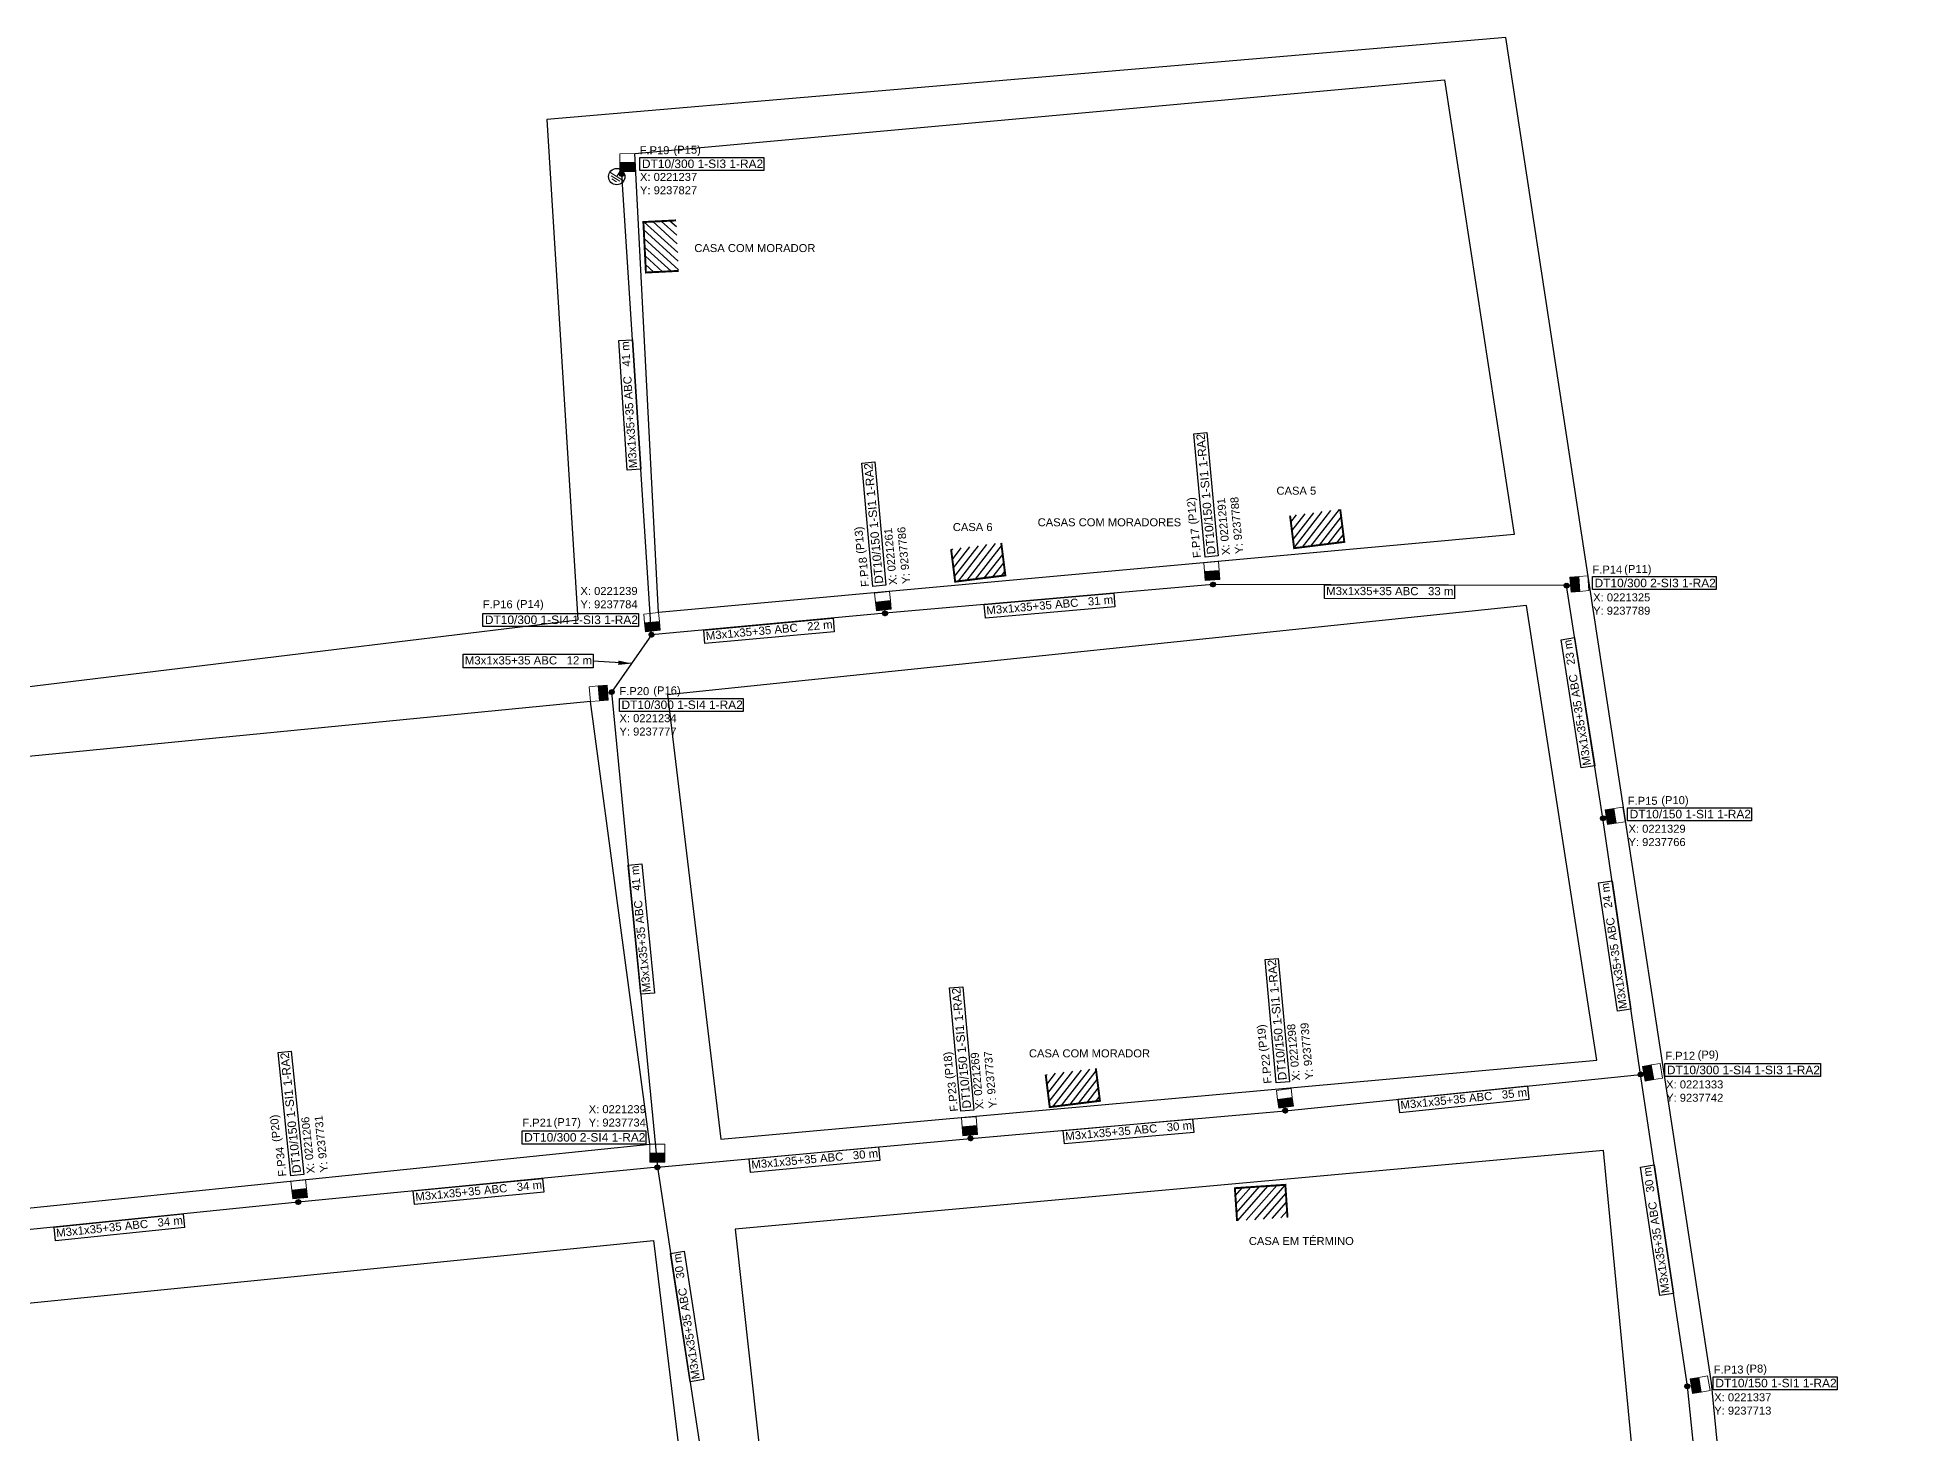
# Model space of a CAD drawing. Extents: x 220580 to 221647, y 9236669 to 9238016.
# Drawn here: x 221134.1 to 221486, y 9237754.2 to 9238016.1 of the extents above; entities that cross this region are included whole.
import ezdxf

# ---------------------------------------------------------------- set-up
doc = ezdxf.new("R2010")
doc.units = 0
for name, color, linetype in [('Consumidor', 7, 'Continuous'), ('COR_000000', 250, 'Continuous'), ('COR_808080', 8, 'Continuous'), ('FORMATO', 7, 'Continuous'), ('PONTO FOTO', 4, 'Continuous'), ('SIMBOLOS', 5, 'Continuous'), ('Textos', 7, 'Continuous'), ('TEXTOS MAPA', 8, 'Continuous')]:
    doc.layers.add(name, color=color, linetype=linetype)
doc.styles.get("Standard").update_dxf_attribs({"font": 'arial.ttf'})
doc.dimstyles.new('ISO-25', dxfattribs={"dimtxt": 2.5, "dimasz": 2.5, "dimexe": 1.25, "dimexo": 0.625, "dimtad": 1, "dimtxsty": 'Standard', "dimcen": 2.5, "dimazin": 3, "dimtfac": 1, "dimtmove": 0, "dimatfit": 3})

# ---------------------------------------------------------------- blocks, each defined once
blk = doc.blocks.new('Clipboard8027')
h = blk.add_hatch(color=7)
h.dxf.hatch_style = 2
h.paths.add_polyline_path([(3.003976705570381, 1.808612703146764), (3.005411406980613, 0.0052154723704234), (0.0066279964448199, 0), (0.0014347014102327, 1.800117065084237)])
at = {"color": 7, "lineweight": 0}
for points in [[(3.003977, 1.808613), (2.998783, 3.60873), (0, 3.603514), (0.001435, 1.800117)], [(3.003977, 1.808613), (3.005411, 0.005215), (0.006628, 0), (0.001435, 1.800117)], [(3.005411, 0.005215), (3.003977, 1.808613), (0.001435, 1.800117), (0.006628, 0)]]:
    blk.add_lwpolyline(points, close=True, dxfattribs=at)
blk = doc.blocks.new('Clipboard8442')
at = {"color": 1, "xscale": 1.543224, "yscale": 1.543224, "zscale": 1.543224}
blk.add_blockref('Clipboard8027', (-0.853328, -0.888903), dxfattribs=at)
blk = doc.blocks.new('PosteDtProjetado')
at = {"color": 1}
blk.add_blockref('Clipboard8442', (-1.425918, -1.873274), dxfattribs=at)
blk = doc.blocks.new('Uc', base_point=(767.143451, 571.370789))
h = blk.add_hatch()
h.set_pattern_fill('LINE', color=1, scale=0.3, angle=44.640398, style=0)
h.set_pattern_definition([(44.64039814516399, (354.9252902952029, 354.9453024170747), (-0.6692788057788032, 0.6777330817772576), [])])
h.paths.add_polyline_path([(771.116360054996, 576.4591942635567), (763.2347260296581, 576.5086619112083), (763.2026343420023, 571.3955233204059), (771.0842683672297, 571.3460556727167)])
at = {"layer": 'Consumidor', "color": 1, "linetype": 'Continuous', "lineweight": -3, "const_width": 0.3}
blk.add_lwpolyline([(771.11636, 576.459194), (771.11636, 576.459194), (771.084268, 571.346056), (763.202634, 571.395523), (763.234726, 576.508662)], dxfattribs=at)
blk = doc.blocks.new('Clipboard16320')
at = {"layer": 'COR_000000'}
h = blk.add_hatch(color=7, dxfattribs=at)
h.dxf.hatch_style = 1
h.paths.add_polyline_path([(0.5127795024309307, 0.0070314239710569), (0.1685826925968286, 0.1053856201469898), (0, 0.4145110547542572), (0.0983541955356486, 0.7516764402389526), (0.4144253068952821, 0.9202591329813004), (0.7586221167293843, 0.8219049386680126), (0.9272905584075488, 0.5128652509301901), (0.8289363628719002, 0.1756141167134047)])
h = blk.add_hatch(color=7, dxfattribs=at)
h.dxf.hatch_style = 1
h.paths.add_polyline_path([(0.0070314246113412, 0.4847395531833172), (0.1545198433741461, 0.8078420888632536), (0.484739553037798, 0.9272905588150024), (0.8078420890378766, 0.7798021398484707), (0.9202591337962076, 0.4425510056316853), (0.7726849659520667, 0.1194484680891037), (0.4425510053697508, 0), (0.1264798939810134, 0.1475741676986217)])
at = {"layer": 'COR_000000', "color": 7, "linetype": 'Continuous'}
for points in [[(0.51278, 0.007031), (0.168583, 0.105386), (0, 0.414511), (0.098354, 0.751676), (0.414425, 0.920259), (0.758622, 0.821905), (0.927291, 0.512865), (0.828936, 0.175614), (0.51278, 0.007031)], [(0.007031, 0.48474), (0.15452, 0.807842), (0.48474, 0.927291), (0.807842, 0.779802), (0.920259, 0.442551), (0.772685, 0.119448), (0.442551, 0), (0.12648, 0.147574), (0.007031, 0.48474)]]:
    blk.add_lwpolyline(points, dxfattribs=at)
blk = doc.blocks.new('TERRA3_MP')
at = {"color": 24, "lineweight": 0, "true_color": 0x993300}
for points in [[(0, 0), (-0.60325, -0.956027)], [(-1.901473, -0.134055), (0.694972, -1.774472)], [(-1.626306, -0.814916), (-0.038806, -1.816805)], [(-1.49225, -1.404055), (-0.627945, -1.950861)]]:
    blk.add_lwpolyline(points, dxfattribs=at)
at = {"color": 3}
blk.add_circle((-0.602455, -0.954766), 1.534676827002561, dxfattribs=at)

msp = doc.modelspace()

# ---------------------------------------------------------------- hatches: boundary and pattern name
at = {"layer": 'COR_000000'}
h = msp.add_hatch(color=7, dxfattribs=at)
h.dxf.hatch_style = 1
h.paths.add_polyline_path([(221354.5339621264, 9237913.00846825), (221354.1897653165, 9237913.106822446), (221354.0211826239, 9237913.41594788), (221354.1195368195, 9237913.753113266), (221354.4356079308, 9237913.921695959), (221354.7798047407, 9237913.823341765), (221354.9484731823, 9237913.514302077), (221354.8501189868, 9237913.177050943)])
h = msp.add_hatch(color=7, dxfattribs=at)
h.dxf.hatch_style = 1
h.paths.add_polyline_path([(221354.0282140485, 9237913.486176379), (221354.1757024673, 9237913.809278915), (221354.505922177, 9237913.928727385), (221354.829024713, 9237913.781238966), (221354.9414417577, 9237913.443987831), (221354.7938675899, 9237913.120885294), (221354.4637336293, 9237913.001436826), (221354.1476625179, 9237913.149010994)])
h = msp.add_hatch(color=7, dxfattribs=at)
h.dxf.hatch_style = 1
h.paths.add_polyline_path([(221420.8097171144, 9237912.807458956), (221420.4655203046, 9237912.905813152), (221420.296937612, 9237913.214938587), (221420.3952918075, 9237913.552103972), (221420.7113629189, 9237913.720686665), (221421.0555597287, 9237913.62233247), (221421.2242281704, 9237913.313292783), (221421.1258739749, 9237912.976041649)])
h = msp.add_hatch(color=7, dxfattribs=at)
h.dxf.hatch_style = 1
h.paths.add_polyline_path([(221420.3039690366, 9237913.285167085), (221420.4514574554, 9237913.60826962), (221420.781677165, 9237913.72771809), (221421.104779701, 9237913.580229672), (221421.2171967458, 9237913.242978537), (221421.069622578, 9237912.919876), (221420.7394886174, 9237912.800427532), (221420.423417506, 9237912.9480017)])
h = msp.add_hatch(color=7, dxfattribs=at)
h.dxf.hatch_style = 1
h.paths.add_polyline_path([(221427.6523856756, 9237869.172824766), (221427.3081888658, 9237869.271178963), (221427.1396061732, 9237869.580304397), (221427.2379603687, 9237869.917469783), (221427.5540314801, 9237870.086052475), (221427.8982282899, 9237869.987698281), (221428.0668967316, 9237869.678658593), (221427.9685425361, 9237869.34140746)])
h = msp.add_hatch(color=7, dxfattribs=at)
h.dxf.hatch_style = 1
h.paths.add_polyline_path([(221427.1466375978, 9237869.650532896), (221427.2941260166, 9237869.973635431), (221427.6243457262, 9237870.093083901), (221427.9474482622, 9237869.945595482), (221428.059865307, 9237869.608344348), (221427.9122911392, 9237869.28524181), (221427.5821571786, 9237869.165793343), (221427.2660860672, 9237869.31336751)])
h = msp.add_hatch(color=7, dxfattribs=at)
h.dxf.hatch_style = 1
h.paths.add_polyline_path([(221434.7033720856, 9237821.119921751), (221434.3591752757, 9237821.218275947), (221434.1905925831, 9237821.527401382), (221434.2889467787, 9237821.864566768), (221434.60501789, 9237822.03314946), (221434.9492146999, 9237821.934795266), (221435.1178831415, 9237821.625755578), (221435.019528946, 9237821.288504444)])
h = msp.add_hatch(color=7, dxfattribs=at)
h.dxf.hatch_style = 1
h.paths.add_polyline_path([(221434.1976240077, 9237821.59762988), (221434.3451124265, 9237821.920732416), (221434.6753321362, 9237822.040180886), (221434.9984346722, 9237821.892692467), (221435.1108517169, 9237821.555441333), (221434.9632775491, 9237821.232338795), (221434.6331435885, 9237821.112890327), (221434.3170724771, 9237821.260464495)])
h = msp.add_hatch(color=7, dxfattribs=at)
h.dxf.hatch_style = 1
h.paths.add_polyline_path([(221443.4302352822, 9237762.618669443), (221443.0860384724, 9237762.717023639), (221442.9174557798, 9237763.026149074), (221443.0158099753, 9237763.36331446), (221443.3318810867, 9237763.531897152), (221443.6760778965, 9237763.433542958), (221443.8447463382, 9237763.12450327), (221443.7463921427, 9237762.787252136)])
h = msp.add_hatch(color=7, dxfattribs=at)
h.dxf.hatch_style = 1
h.paths.add_polyline_path([(221442.9244872044, 9237763.096377572), (221443.0719756232, 9237763.419480108), (221443.4021953328, 9237763.538928578), (221443.7252978688, 9237763.391440159), (221443.8377149136, 9237763.054189024), (221443.6901407457, 9237762.731086487), (221443.3600067852, 9237762.611638019), (221443.0439356738, 9237762.759212187)])

# ---------------------------------------------------------------- linework, layer by layer
at = {"color": 1}
for points in [[(221247.032602, 9237993.569286), (221270.256602, 9237993.569286), (221270.256602, 9237991.114886), (221247.032602, 9237991.114886)], [(221244.655746, 9237934.919885), (221243.088714, 9237959.216717), (221245.654572, 9237959.382203), (221247.221604, 9237935.085371)], [(221353.015052, 9237918.608916), (221350.909018, 9237941.737228), (221353.353305, 9237941.959801), (221355.45934, 9237918.83149)], [(221290.73906, 9237913.101129), (221288.633025, 9237936.22944), (221291.077312, 9237936.452014), (221293.183347, 9237913.323703)], [(221425.607713, 9237914.953215), (221448.831713, 9237914.953215), (221448.831713, 9237912.498815), (221425.607713, 9237912.498815)], [(221311.610888, 9237909.70786), (221335.865422, 9237911.831342), (221336.089672, 9237909.269951), (221311.835138, 9237907.146468)], [(221375.408398, 9237913.408251), (221399.755643, 9237913.351167), (221399.749615, 9237910.779984), (221375.40237, 9237910.837069)], [(221217.593713, 9237908.048916), (221246.776113, 9237908.048916), (221246.776113, 9237905.594516), (221217.593713, 9237905.594516)], [(221259.009453, 9237904.931779), (221283.253111, 9237907.176017), (221283.490113, 9237904.615774), (221259.246455, 9237902.371536)], [(221423.503407, 9237879.061763), (221419.72376, 9237903.113912), (221422.263779, 9237903.51306), (221426.043426, 9237879.460911)], [(221213.938192, 9237900.383536), (221238.285504, 9237900.383536), (221238.285504, 9237897.812346), (221213.938192, 9237897.812346)], [(221243.205468, 9237892.109243), (221266.429468, 9237892.109243), (221266.429468, 9237889.654843), (221243.205468, 9237889.654843)], [(221432.198189, 9237871.606919), (221455.422189, 9237871.606919), (221455.422189, 9237869.152519), (221432.198189, 9237869.152519)], [(221247.212591, 9237836.60396), (221244.879446, 9237860.839224), (221247.438803, 9237861.085615), (221249.771948, 9237836.850351)], [(221430.284368, 9237833.424019), (221426.761088, 9237857.515056), (221429.305214, 9237857.887131), (221432.828494, 9237833.796094)], [(221366.350236, 9237819.97776), (221364.266169, 9237843.108062), (221366.710666, 9237843.328314), (221368.794733, 9237820.198012)], [(221307.196647, 9237814.687826), (221305.11258, 9237837.818127), (221307.557078, 9237838.03838), (221309.641145, 9237814.908078)], [(221181.592597, 9237802.562714), (221179.218828, 9237825.665082), (221181.660373, 9237825.915951), (221184.034143, 9237802.813583)], [(221439.165313, 9237823.620024), (221468.347713, 9237823.620024), (221468.347713, 9237821.165624), (221439.165313, 9237821.165624)], [(221389.213414, 9237816.938936), (221413.434426, 9237819.415655), (221413.695979, 9237816.857804), (221389.474967, 9237814.381084)], [(221326.397748, 9237811.095735), (221350.650645, 9237813.237837), (221350.876861, 9237810.676618), (221326.623964, 9237808.534516)], [(221224.956438, 9237810.980495), (221248.180438, 9237810.980495), (221248.180438, 9237808.526095), (221224.956438, 9237808.526095)], [(221267.552699, 9237805.759973), (221291.798372, 9237807.98234), (221292.033065, 9237805.421884), (221267.787391, 9237803.199517)], [(221204.558765, 9237799.722867), (221228.791386, 9237802.083298), (221229.040659, 9237799.52422), (221204.808037, 9237797.163789)], [(221438.24877, 9237780.13802), (221434.628153, 9237804.214621), (221437.170754, 9237804.596975), (221440.791371, 9237780.520374)], [(221137.227985, 9237792.944554), (221161.449114, 9237795.420143), (221161.710547, 9237792.862279), (221137.489419, 9237790.38669)], [(221256.464189, 9237763.955125), (221252.796154, 9237788.024548), (221255.337997, 9237788.411909), (221259.006032, 9237764.342487)], [(221448.258075, 9237764.894357), (221471.482075, 9237764.894357), (221471.482075, 9237762.439957), (221448.258075, 9237762.439957)]]:
    msp.add_lwpolyline(points, close=True, dxfattribs=at)
for points in [[(221420.725507, 9237913.302001), (221354.438534, 9237913.457417), (221293.037775, 9237908.081785), (221249.224788, 9237904.026011), (221243.651388, 9237990.441563)], [(221480.616188, 9237273.409585), (221485.975249, 9237346.603342), (221481.931646, 9237380.736553), (221474.612943, 9237462.208295), (221465.035413, 9237544.327531), (221456.556043, 9237628.463829), (221449.239621, 9237706.454105), (221443.410115, 9237763.106095), (221434.55201, 9237822.011254), (221427.581697, 9237869.67197), (221420.725507, 9237913.302001)], [(221249.224788, 9237904.026011), (221241.758134, 9237893.261491), (221250.333903, 9237804.181693), (221309.017168, 9237809.560621), (221368.031225, 9237814.772951)], [(221368.031225, 9237814.772951), (221434.616615, 9237821.58164)], [(221250.333903, 9237804.181693), (221183.016248, 9237797.624472), (221115.660851, 9237790.740225), (221054.577606, 9237782.791402)], [(221250.333903, 9237804.181693), (221258.92644, 9237747.79798), (221265.161232, 9237695.293874), (221270.058469, 9237655.150473), (221272.963676, 9237625.508456), (221276.388404, 9237569.781522), (221282.803406, 9237493.318689), (221290.226161, 9237413.030137), (221306.819295, 9237343.284059), (221329.001048, 9237271.363533)]]:
    msp.add_lwpolyline(points, dxfattribs=at)
at = {"layer": 'COR_000000', "color": 7, "linetype": 'Continuous'}
for points in [[(221354.533962, 9237913.008468), (221354.189765, 9237913.106822), (221354.021183, 9237913.415948), (221354.119537, 9237913.753113), (221354.435608, 9237913.921696), (221354.779805, 9237913.823342), (221354.948473, 9237913.514302), (221354.850119, 9237913.177051), (221354.533962, 9237913.008468)], [(221354.028214, 9237913.486176), (221354.175702, 9237913.809279), (221354.505922, 9237913.928727), (221354.829025, 9237913.781239), (221354.941442, 9237913.443988), (221354.793868, 9237913.120885), (221354.463734, 9237913.001437), (221354.147663, 9237913.149011), (221354.028214, 9237913.486176)], [(221420.809717, 9237912.807459), (221420.46552, 9237912.905813), (221420.296938, 9237913.214939), (221420.395292, 9237913.552104), (221420.711363, 9237913.720687), (221421.05556, 9237913.622332), (221421.224228, 9237913.313293), (221421.125874, 9237912.976042), (221420.809717, 9237912.807459)], [(221420.303969, 9237913.285167), (221420.451457, 9237913.60827), (221420.781677, 9237913.727718), (221421.10478, 9237913.58023), (221421.217197, 9237913.242979), (221421.069623, 9237912.919876), (221420.739489, 9237912.800428), (221420.423418, 9237912.948002), (221420.303969, 9237913.285167)], [(221427.652386, 9237869.172825), (221427.308189, 9237869.271179), (221427.139606, 9237869.580304), (221427.23796, 9237869.91747), (221427.554031, 9237870.086052), (221427.898228, 9237869.987698), (221428.066897, 9237869.678659), (221427.968543, 9237869.341407), (221427.652386, 9237869.172825)], [(221427.146638, 9237869.650533), (221427.294126, 9237869.973635), (221427.624346, 9237870.093084), (221427.947448, 9237869.945595), (221428.059865, 9237869.608344), (221427.912291, 9237869.285242), (221427.582157, 9237869.165793), (221427.266086, 9237869.313368), (221427.146638, 9237869.650533)], [(221434.703372, 9237821.119922), (221434.359175, 9237821.218276), (221434.190593, 9237821.527401), (221434.288947, 9237821.864567), (221434.605018, 9237822.033149), (221434.949215, 9237821.934795), (221435.117883, 9237821.625756), (221435.019529, 9237821.288504), (221434.703372, 9237821.119922)], [(221434.197624, 9237821.59763), (221434.345112, 9237821.920732), (221434.675332, 9237822.040181), (221434.998435, 9237821.892692), (221435.110852, 9237821.555441), (221434.963278, 9237821.232339), (221434.633144, 9237821.11289), (221434.317072, 9237821.260464), (221434.197624, 9237821.59763)], [(221443.430235, 9237762.618669), (221443.086038, 9237762.717024), (221442.917456, 9237763.026149), (221443.01581, 9237763.363314), (221443.331881, 9237763.531897), (221443.676078, 9237763.433543), (221443.844746, 9237763.124503), (221443.746392, 9237762.787252), (221443.430235, 9237762.618669)], [(221442.924487, 9237763.096378), (221443.071976, 9237763.41948), (221443.402195, 9237763.538929), (221443.725298, 9237763.39144), (221443.837715, 9237763.054189), (221443.690141, 9237762.731086), (221443.360007, 9237762.611638), (221443.043936, 9237762.759212), (221442.924487, 9237763.096378)]]:
    msp.add_lwpolyline(points, dxfattribs=at)
at = {"layer": 'COR_808080', "color": 8, "linetype": 'Continuous', "true_color": 0x808080}
for points in [[(221423.445561, 9237923.953607), (221409.360212, 9238016.054588), (221229.607219, 9238000.706698), (221235.427584, 9237906.832929)], [(221410.946954, 9237922.8155), (221250.532768, 9237908.208388), (221246.090797, 9237994.275601), (221397.904147, 9238008.099531), (221410.946954, 9237922.8155)], [(221478.811832, 9237462.40722), (221460.861429, 9237630.552468), (221447.943336, 9237763.768073), (221423.445561, 9237923.953607)], [(220724.731103, 9237849.153963), (221054.422461, 9237884.859714), (221235.427584, 9237906.832929)], [(221252.248047, 9237892.795521), (221262.233517, 9237809.446571), (221426.446715, 9237824.242371), (221413.247583, 9237909.533661), (221252.248047, 9237892.795521)], [(221053.229853, 9237873.463854), (221062.953632, 9237789.372166), (221248.932078, 9237808.481461), (221237.781713, 9237891.523593), (221053.229853, 9237873.463854)], [(221264.932463, 9237792.536467), (221274.640373, 9237704.357086), (221436.170089, 9237718.684786), (221427.712449, 9237807.325433), (221264.932463, 9237792.536467)], [(221119.121861, 9237777.367918), (221249.592325, 9237790.433938), (221265.96199, 9237655.797775), (221077.671325, 9237637.991321)]]:
    msp.add_lwpolyline(points, dxfattribs=at)

# ---------------------------------------------------------------- block references
msp.add_blockref('TERRA3_MP', (221243.314241, 9237990.927007))
at = {"xscale": 0.601303, "yscale": 0.601303, "zscale": 0.601303}
for p in [(221244.678608, 9237992.587803), (221250.302595, 9237806.798503)]:
    msp.add_blockref('PosteDtProjetado', p, dxfattribs=at)
at = {"color": 1}
for p in [(221243.163035, 9237990.005108), (221292.544719, 9237907.584324), (221248.759786, 9237903.592768), (221241.294285, 9237892.81794), (221367.547577, 9237814.319341), (221308.558411, 9237809.13473), (221249.858599, 9237803.706162), (221182.565145, 9237797.170349)]:
    msp.add_blockref('Clipboard16320', p, dxfattribs=at)
at = {"xscale": 0.601303, "yscale": 0.601303, "zscale": 0.601303}
for p, rotation in [((221354.237809, 9237915.973631), 4.529838), ((221423.143732, 9237913.593075), 274.320917), ((221292.595166, 9237910.31988), 6.177588), ((221249.293569, 9237906.389783), 5.64882), ((221239.354075, 9237893.019703), 94.418838), ((221429.842357, 9237870.093217), 279.137304), ((221436.864189, 9237822.002428), 279.579157), ((221367.941909, 9237817.065989), 7.708476), ((221308.814589, 9237811.852742), 4.571982), ((221183.156405, 9237800.029093), 5.866557), ((221445.762846, 9237763.414959), 279.137304)]:
    msp.add_blockref('PosteDtProjetado', p, dxfattribs=dict(at, rotation=rotation))
at = {"layer": 'SIMBOLOS', "xscale": 1.202606, "yscale": 1.202606, "zscale": 1.202606}
for p, rotation in [((221247.941759, 9237976.711733), 273.228402), ((221374.393666, 9237920.864985), 7.491013), ((221310.849487, 9237914.584673), 7.491013), ((221328.583532, 9237816.041628), 7.491013), ((221363.313736, 9237800.559788), 184.180215)]:
    msp.add_blockref('Uc', p, dxfattribs=dict(at, rotation=rotation))

# ---------------------------------------------------------------- texts
at = {"color": 1, "char_height": 1.6, "attachment_point": 1}
for s, insert in [('DT10/300 1-SI3 1-RA2', (221247.432602, 9237993.169286)), ('DT10/300 2-SI3 1-RA2', (221426.007713, 9237914.553215)), ('DT10/300 1-SI4 1-SI3 1-RA2', (221217.993713, 9237907.648916)), ('DT10/300 1-SI4 1-RA2', (221243.605468, 9237891.709243)), ('DT10/150 1-SI1 1-RA2', (221432.598189, 9237871.206919)), ('DT10/300 1-SI4 1-SI3 1-RA2', (221439.565313, 9237823.220024)), ('DT10/300 2-SI4 1-RA2', (221225.356438, 9237810.580495)), ('DT10/150 1-SI1 1-RA2', (221448.658075, 9237764.494357))]:
    msp.add_mtext(s, dxfattribs=dict(at, insert=insert))
at = {"char_height": 1.5, "attachment_point": 1}
for s, insert in [('X: 0221237\\PY: 9237827', (221247.067378, 9237990.656665)), ('X: 0221239\\PY: 9237784', (221235.90363, 9237913.002068)), ('X: 0221325\\PY: 9237789', (221425.740758, 9237911.804764)), ('X: 0221234\\PY: 9237777', (221243.213038, 9237889.138653)), ('X: 0221329\\PY: 9237766', (221432.366577, 9237868.410405)), ('X: 0221333\\PY: 9237742', (221439.421235, 9237820.458703)), ('X: 0221239\\PY: 9237734', (221237.454498, 9237815.812163)), ('X: 0221337\\PY: 9237713', (221448.437566, 9237761.777296))]:
    msp.add_mtext(s, dxfattribs=dict(at, insert=insert))
at = {"color": 1, "true_color": 0xff0000, "char_height": 1.531906, "attachment_point": 1}
for s, insert, rotation in [('M3x1x35+35 ABC   41 m ', (221245.014043, 9237935.234818), 93.69019952923166), ('M3x1x35+35 ABC   31 m ', (221311.93395, 9237909.356875), 5.003483599558574), ('M3x1x35+35 ABC   33 m ', (221375.698731, 9237913.029746), 359.86566463260533), ('M3x1x35+35 ABC   22 m ', (221259.334258, 9237904.582407), 5.288804886495773), ('M3x1x35+35 ABC   23 m ', (221423.831442, 9237879.408105), 98.93064492634208), ('M3x1x35+35 ABC   41 m ', (221247.560769, 9237836.930045), 95.49895490226986), ('M3x1x35+35 ABC   24 m ', (221430.616073, 9237833.766847), 98.32044083959222), ('M3x1x35+35 ABC   35 m ', (221389.541556, 9237816.592696), 5.838487248851955), ('M3x1x35+35 ABC   30 m ', (221326.721079, 9237810.744998), 5.04746807268571), ('M3x1x35+35 ABC   30 m ', (221267.877189, 9237805.410309), 5.237116600401846), ('M3x1x35+35 ABC   34 m ', (221204.885241, 9237799.375056), 5.563467280689918), ('M3x1x35+35 ABC   30 m ', (221438.579087, 9237780.482186), 98.55200723145298), ('M3x1x35+35 ABC   34 m ', (221137.556112, 9237792.598299), 5.83581078648655), ('M3x1x35+35 ABC   30 m ', (221256.793827, 9237764.299941), 98.66486349905031)]:
    msp.add_mtext(s, dxfattribs=dict(at, insert=insert, rotation=rotation))
at = {"color": 1, "char_height": 1.6, "attachment_point": 1}
for insert, rotation in [((221353.377131, 9237919.043541), 95.20293218728631), ((221291.101138, 9237913.535754), 95.20293218735914), ((221366.712727, 9237820.412042), 95.14851425019744), ((221307.559138, 9237815.122107), 95.14851424651387), ((221181.949618, 9237803.001504), 95.86655659985372)]:
    msp.add_mtext('DT10/150 1-SI1 1-RA2', dxfattribs=dict(at, insert=insert, rotation=rotation))
at = {"char_height": 1.5, "attachment_point": 1}
for s, insert, rotation in [('X: 0221291\\PY: 9237788', (221356.188119, 9237918.927827), 95.20293218728631), ('X: 0221261\\PY: 9237786', (221293.765124, 9237913.3124), 95.20293218735914), ('X: 0221298\\PY: 9237739', (221369.314685, 9237820.31286), 95.14851425019744), ('X: 0221269\\PY: 9237737', (221309.986403, 9237814.97553), 95.14851424651387), ('X: 0221206\\PY: 9237731', (221184.632398, 9237802.894643), 95.86655659985372)]:
    msp.add_mtext(s, dxfattribs=dict(at, insert=insert, rotation=rotation))
at = {"color": 1, "true_color": 0xff0000, "insert": (221214.229411, 9237900.005712), "char_height": 1.531906, "attachment_point": 1}
msp.add_mtext('M3x1x35+35 ABC   12 m ', dxfattribs=at)
at = {"layer": 'FORMATO', "color": 3, "char_height": 1.5, "width": 42.991401, "attachment_point": 1}
for s, insert in [('(P15)', (221253.348453, 9237995.763515)), ('(P11)', (221431.563383, 9237917.130048)), ('(P14)', (221223.889376, 9237910.565199)), ('(P16)', (221249.562095, 9237894.352573)), ('(P10)', (221438.517783, 9237873.773637)), ('(P9)', (221445.327468, 9237826.057658)), ('(P17)', (221230.871759, 9237813.388237)), ('(P8)', (221454.36795, 9237767.163158))]:
    msp.add_mtext(s, dxfattribs=dict(at, insert=insert))
for s, insert, rotation in [('(P12)', (221350.016608, 9237924.641208), 95.19999999999999), ('(P13)', (221287.693556, 9237919.148111), 95.19999999999999), ('(P19)', (221363.181269, 9237825.787436), 95.14999999999999), ('(P18)', (221304.379867, 9237820.653708), 95.14999999999999), ('(P20)', (221178.202714, 9237808.84098), 95.86999999999999)]:
    msp.add_mtext(s, dxfattribs=dict(at, insert=insert, rotation=rotation))
at = {"layer": 'PONTO FOTO', "color": 5, "char_height": 1.5, "attachment_point": 1}
for s, insert in [('F.P19', (221246.999654, 9237995.670264)), ('F.P14', (221425.605308, 9237917.021536)), ('F.P16', (221217.614877, 9237910.506685)), ('F.P20', (221243.213038, 9237894.219976)), ('F.P15', (221432.231127, 9237873.649752)), ('F.P12', (221439.262269, 9237825.830476)), ('F.P21', (221225.001588, 9237813.286589)), ('F.P13', (221448.337233, 9237766.984034))]:
    msp.add_mtext(s, dxfattribs=dict(at, insert=insert))
for s, insert, rotation in [('F.P17', (221350.764515, 9237918.387207), 95.20293218728631), ('F.P18', (221288.542617, 9237912.967188), 95.20293218735914), ('F.P22', (221364.000304, 9237819.784296), 95.14851425019744), ('F.P23', (221305.195387, 9237814.543854), 95.14851424651387), ('F.P34', (221179.310436, 9237802.353484), 95.86655659985372)]:
    msp.add_mtext(s, dxfattribs=dict(at, insert=insert, rotation=rotation))
at = {"layer": 'TEXTOS MAPA', "color": 1, "char_height": 1.5, "attachment_point": 1}
for s, insert in [('CASA COM MORADOR', (221257.253422, 9237977.314873)), ('CASA 5', (221366.380124, 9237931.809976)), ('CASA 6', (221305.710314, 9237924.989062)), ('CASAS COM MORADORES', (221321.615943, 9237925.885435)), ('CASA COM MORADOR', (221319.977875, 9237826.28076)), ('CASA EM TÉRMINO', (221361.203648, 9237791.089591))]:
    msp.add_mtext(s, dxfattribs=dict(at, insert=insert))

# ---------------------------------------------------------------- leaders
at = {"layer": 'Textos', "color": 1}
msp.add_leader([(221245.491461, 9237898.643751), (221238.285504, 9237899.097941)], dimstyle='ISO-25', override={"dimgap": 2, "dimtad": 0}, dxfattribs=at)

doc.saveas('drawing.dxf')
